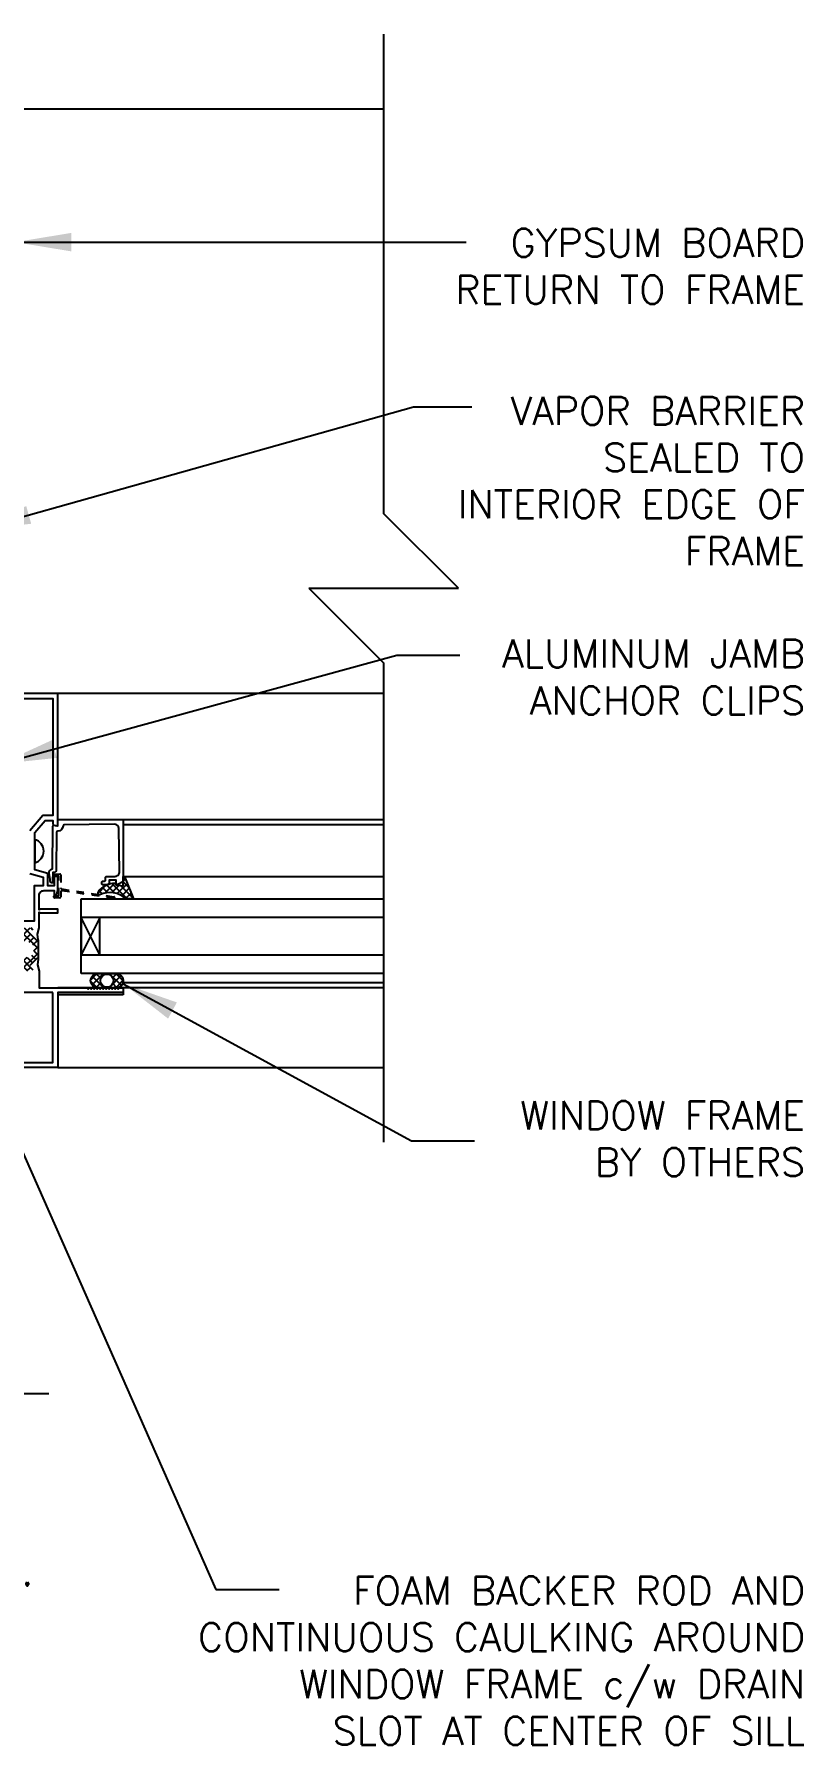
# Model space of a CAD drawing. Header units: inches. Extents: x 2883.8 to 2914.4, y 405.8 to 448.2.
# Drawn here: x 2902.37 to 2912.66, y 423.63 to 446.51 of the extents above; entities that cross this region are included whole.
import ezdxf

# ---------------------------------------------------------------- set-up
doc = ezdxf.new("R2010")
doc.units = ezdxf.units.IN
doc.header["$LTSCALE"] = 0.5
doc.header["$MEASUREMENT"] = 0
doc.linetypes.add('HIDDEN2', pattern=[0.1875, 0.125, -0.0625])
doc.layers.get('Defpoints').update_dxf_attribs({"linetype": 'CONTINUOUS'})
for name, color, linetype in [('HATCH', 12, 'CONTINUOUS'), ('LINE18', 9, 'CONTINUOUS'), ('line25', 2, 'CONTINUOUS'), ('LINE9', 9, 'CONTINUOUS'), ('TEXT', 4, 'CONTINUOUS')]:
    doc.layers.add(name, color=color, linetype=linetype)
doc.styles.add('DIM', font='romans.shx', dxfattribs={"width": 0.7})
doc.styles.get("Standard").update_dxf_attribs({"font": 'romans.shx'})
doc.dimstyles.new('ext_12', dxfattribs={"dimscale": 12, "dimtxt": 0.09375, "dimasz": 0.09375, "dimexe": 0.09375, "dimexo": 0.0625, "dimgap": 0.0625, "dimtad": 1, "dimdec": 1, "dimzin": 3, "dimdsep": 46, "dimlunit": 4, "dimtxsty": 'DIM', "dimcen": 0.09, "dimdle": 0.09375, "dimclrt": 4, "dimadec": 0, "dimazin": 0, "dimtfac": 1, "dimtdec": 1, "dimtmove": 2, "dimatfit": 3, "dimfxl": 0, "dimfrac": 2, "dimtolj": 1, "dimtzin": 0, "dimarcsym": 0})
doc.dimstyles.new('ext_8', dxfattribs={"dimscale": 8, "dimtxt": 0.09375, "dimasz": 0.09375, "dimexe": 0.09375, "dimexo": 0.0625, "dimgap": 0.0625, "dimtad": 1, "dimdec": 6, "dimzin": 3, "dimdsep": 46, "dimlunit": 4, "dimtxsty": 'DIM', "dimcen": 0.09, "dimdle": 0.09375, "dimclrt": 4, "dimadec": 0, "dimazin": 0, "dimtfac": 1, "dimtdec": 6, "dimtmove": 2, "dimatfit": 3, "dimfxl": 0, "dimfrac": 2, "dimtolj": 1, "dimtzin": 0, "dimarcsym": 0})

# ---------------------------------------------------------------- blocks, each defined once
blk = doc.blocks.new('*D9')
at = {"layer": 'Defpoints', "color": 0}
for p in [(2900.062, 439.759), (2901.562, 436.132), (2901.562, 428.329)]:
    blk.add_point(p, dxfattribs=at)
at = {"layer": 'TEXT', "color": 0, "lineweight": -2}
for p, q in [((2900.062, 439.259), (2900.062, 427.579)), ((2901.562, 435.632), (2901.562, 427.579)), ((2899.562, 428.329), (2899.062, 428.329)), ((2900.062, 428.329), (2901.562, 428.329)), ((2902.062, 428.329), (2902.562, 428.329))]:
    blk.add_line(p, q, dxfattribs=at)
at = {"layer": 'TEXT', "color": 0}
for points in [[(2899.562, 428.412), (2899.562, 428.245), (2900.062, 428.329)], [(2902.062, 428.412), (2902.062, 428.245), (2901.562, 428.329)]]:
    blk.add_solid(points, dxfattribs=at)
at = {"layer": 'TEXT', "color": 4, "insert": (2900.791, 426.012), "char_height": 0.5, "attachment_point": 5, "style": 'DIM'}
blk.add_mtext('\\A1;1 1/2" \\P (38mm)MIN. \\PCOVER', dxfattribs=at)

msp = doc.modelspace()

# ---------------------------------------------------------------- hatches: boundary and pattern name
at = {"layer": 'HATCH'}
h = msp.add_hatch(dxfattribs=at)
h.set_pattern_fill('ANSI37', color=256, scale=0.5, angle=90, style=0)
h.set_pattern_definition([(135, (3423.67642, -2286.6965), (-0.0441941738, -0.0441941738), []), (225, (3423.67642, -2286.6965), (0.0441941738, -0.0441941738), [])])
h.paths.add_polyline_path([(2903.2178516, 433.9465756), (2903.4647818, 433.9465756, -0.9731191936), (2903.4699578, 433.7566469), (2903.2179048, 433.7565059, -1.0002797932)])
h.paths.add_polyline_path([(2903.3413167, 433.7640058, 1), (2903.3413167, 433.9390756, 1)], flags=16)
h.paths.add_polyline_path([(2903.5592841, 435.1174053), (2903.5592841, 435.2422992, -0.3927408575), (2903.5850059, 435.2228346), (2903.6959836, 434.9465756), (2903.5914137, 434.9465756, 0.3145636001), (2903.2481354, 435.0004484), (2903.2216232, 435.0044839), (2903.2216232, 435.0309531, -0.1494430698), (2903.340687, 435.1334384), (2903.3412841, 435.1334384, 0.1929134894), (2903.3620015, 435.1417407, -0.0892264714), (2903.4560545, 435.1560392), (2903.4593837, 435.1371585, 0.3152987889), (2903.4619794, 435.1345627)])
h.paths.add_polyline_path([(2902.180428, 434.4796634, 0.7725978076), (2902.1657476, 434.5047062, -0.343148792), (2902.1543716, 434.5093304), (2902.1450366, 434.525499, -0.1316524976), (2902.1439648, 434.529499), (2902.1439648, 434.5483554, -0.4142135624), (2902.1519648, 434.5563554), (2902.3409648, 434.5563554, -0.4142135624), (2902.3489648, 434.5483554), (2902.3489648, 434.529499, -0.1316524976), (2902.3478931, 434.525499), (2902.3385581, 434.5093304, -0.343148792), (2902.3271821, 434.5047062, 0.7725978076), (2902.3125017, 434.4796634), (2902.4199045, 434.3722607), (2902.4199045, 434.165751), (2902.3125017, 434.0583483, 0.7725978076), (2902.3271821, 434.0333054, -0.343148792), (2902.3385581, 434.0286813), (2902.3478931, 434.0125127, -0.1316524976), (2902.3489648, 434.0085127), (2902.3489648, 433.9896563, -0.4142135624), (2902.3409648, 433.9816563), (2902.1519648, 433.9816563, -0.4142135624), (2902.1439648, 433.9896563), (2902.1439648, 434.0085127, -0.1316524976), (2902.1450366, 434.0125127), (2902.1543716, 434.0286813, -0.343148792), (2902.1657476, 434.0333054, 0.7725978076), (2902.180428, 434.0583483), (2902.0730252, 434.165751), (2902.0730252, 434.3722607)])
h.paths.add_polyline_path([(2902.3614648, 434.2966671), (2902.3614648, 434.241495, -0.3238484293), (2902.320227, 434.1845039, -0.3265016201), (2902.1727027, 434.1845039, -0.3238484398), (2902.1314648, 434.241495), (2902.1314648, 434.2966671, -0.3238484345), (2902.1727027, 434.3536582, -0.3265016201), (2902.320227, 434.3536582, -0.3238484345)], flags=16)

# ---------------------------------------------------------------- linework, layer by layer
for p, q in [((2907.0369751, 437.6915058), (2902.6838167, 437.6915058)), ((2903.5592841, 436.0055015), (2907.0403743, 436.0055015)), ((2903.5592841, 435.2424192), (2907.0403743, 435.2424192)), ((2902.4199045, 434.3964028), (2902.4199045, 434.1416089)), ((2907.0369751, 433.7565058), (2902.6838167, 433.7565058)), ((2907.0369751, 433.8215058), (2903.5549457, 433.8215058))]:
    msp.add_line(p, q, dxfattribs=at)
at = {"layer": 'HATCH', "flags": 128}
for points in [[(2903.558955, 435.9414845), (2907.0403743, 435.9414845)], [(2902.6839648, 432.6915058), (2907.0403743, 432.6915058)]]:
    msp.add_lwpolyline(points, dxfattribs=at)
at = {"layer": 'HATCH'}
for points in [[(2903.5592841, 435.1174053), (2903.5592841, 435.2424192), (2903.5616659, 435.2424192, -0.3639702343), (2903.5850059, 435.2228346), (2903.6959836, 434.9465756), (2903.5914137, 434.9465756, 0.3145636001), (2903.2481354, 435.0004484), (2903.2216232, 435.0044839), (2903.2216232, 435.0309531, -0.264551898), (2903.4560545, 435.1560392), (2903.4593837, 435.1371585, 0.3152987889), (2903.4619794, 435.1345627)], [(2903.4699578, 433.7566469), (2903.2178516, 433.7565058, -1), (2903.2178516, 433.9465756), (2903.4647818, 433.9465756, -0.9731191936)]]:
    msp.add_lwpolyline(points, format="xyb", close=True, dxfattribs=at)
msp.add_circle((2903.3413167, 433.8515407), 0.0875349, dxfattribs=at)
at = {"layer": 'LINE18'}
for p, q in [((2902.9978167, 434.9465756), (2907.0403743, 434.9465756)), ((2902.9978167, 433.9465756), (2902.9978167, 434.9465756)), ((2907.0369751, 433.9465756), (2902.9978167, 433.9465756)), ((2903.5588167, 433.7565058), (2903.5588167, 433.6627558)), ((2903.5588167, 433.6627558), (2902.6838167, 433.6627558)), ((2902.6838167, 433.6627558), (2902.6838167, 432.7065058))]:
    msp.add_line(p, q, dxfattribs=at)
for points in [[(2902.3125017, 434.4796634), (2902.4028334, 434.3893317, 0.7132930679), (2902.4198299, 434.3976215), (2902.4103954, 434.4744597), (2902.433113, 434.559243, 0.0655434628), (2902.4339648, 434.5657135), (2902.4339648, 434.7675258), (2902.4512854, 434.7575258), (2902.6838167, 434.7575258), (2902.6838167, 434.8075258), (2902.4512854, 434.8075258), (2902.4339648, 434.7975258), (2902.4339648, 434.993539, -0.4142135624), (2902.4959648, 435.055539), (2902.6338167, 435.055539), (2902.6338167, 434.993539), (2902.6419719, 434.993539, 0.3255049611), (2902.6705231, 435.0143289), (2902.6838167, 435.055539), (2902.6838167, 435.2281299, 0.4142135624), (2902.6688167, 435.2431299), (2902.6488167, 435.2431299, 0.4142135624), (2902.6338167, 435.2281299), (2902.6338167, 435.120539), (2902.5513546, 435.120539), (2902.5513546, 435.2850747), (2902.3756073, 435.332166), (2902.3756073, 435.832166), (2902.5163546, 435.9932021), (2902.6188167, 435.9932021), (2902.6188167, 435.9410544, 0.3639702343), (2902.6270802, 435.9312063), (2902.6720802, 435.9232716, 0.4663076582), (2902.6838167, 435.9331196), (2902.6838167, 437.6915058), (2902.0588167, 437.6915058)], [(2902.3106073, 435.2822897), (2902.4863546, 435.2351984), (2902.4863546, 435.120539), (2902.3689648, 435.120539), (2902.3689648, 434.6465058), (2902.1169648, 434.6465058, 0.4142135624)], [(2902.3125017, 434.0583483), (2902.4028334, 434.1486799, -0.7132930679), (2902.4198299, 434.1403902), (2902.4103954, 434.063552), (2902.433113, 433.9787687, -0.0655434628), (2902.4339648, 433.9722982), (2902.4339648, 433.7565058), (2903.0689648, 433.7565058), (2903.0889648, 433.7365058), (2903.1089648, 433.7565058), (2903.1289648, 433.7365058), (2903.1489648, 433.7565058), (2903.1689648, 433.7365058), (2903.1889648, 433.7565058), (2903.2089648, 433.7365058), (2903.2289648, 433.7565058), (2903.2489648, 433.7365058), (2903.2689648, 433.7565058), (2903.2889648, 433.7365058), (2903.3089648, 433.7565058), (2903.3289648, 433.7365058), (2903.3489648, 433.7565058), (2903.3689648, 433.7365058), (2903.3889648, 433.7565058), (2903.4089648, 433.7365058), (2903.4289648, 433.7565058), (2903.4489648, 433.7365058), (2903.4689648, 433.7565058), (2903.4889648, 433.7365058), (2903.5089648, 433.7565058), (2903.5589648, 433.7565058), (2903.5589648, 433.6915058), (2902.6839648, 433.6915058), (2902.6839648, 432.6915058), (2902.0589648, 432.6915058)]]:
    msp.add_lwpolyline(points, format="xyb", dxfattribs=at)
msp.add_lwpolyline([(2902.1088167, 437.6265058), (2902.6188167, 437.6265058), (2902.6188167, 436.0582021), (2902.4846414, 436.0582021), (2902.3106073, 435.8545378)], dxfattribs=at)
msp.add_lwpolyline([(2903.3062841, 435.1834384, 0.4142135624), (2903.3212841, 435.1984384), (2903.3212841, 435.2304384, -0.4142135624), (2903.3362841, 435.2454384), (2903.4463922, 435.2454384, 0.4184033046), (2903.5083858, 435.3083239), (2903.5001403, 435.8855651, 0.4139326425), (2903.439347, 435.9447028), (2902.7686137, 435.9357653, 0.4077932646), (2902.7538141, 435.9208963, -0.4138755074), (2902.6832923, 435.8515034, 0.4122343511), (2902.6681815, 435.8367176), (2902.6607964, 435.3186287, -0.3394542589), (2902.6494733, 435.3042997), (2902.6154738, 435.2957071), (2902.6139417, 435.1882262), (2902.6189412, 435.188155, -1), (2902.6185136, 435.158158), (2902.6123796, 435.1582455, -0.3727193515), (2902.5830583, 435.1843693), (2902.5804493, 435.2044086), (2902.5692915, 435.290111, -0.380036171), (2902.6066218, 435.345042), (2902.6111842, 435.3461951), (2902.6192856, 435.9145354, -0.4577045203), (2902.6366802, 435.929129), (2902.6838167, 435.9215015), (2902.6838167, 436.0055015), (2903.5592841, 436.0055015), (2903.5592841, 435.1853696, -0.2679491924), (2903.5517841, 435.1723792), (2903.4877841, 435.1354288, -0.5773502692), (2903.4652841, 435.1484192), (2903.4652841, 435.1954384), (2903.3712841, 435.1954384), (2903.3712841, 435.1634384, -0.4142135624), (2903.3412841, 435.1334384), (2903.2872841, 435.1334384, -0.4142135624), (2903.2722841, 435.1484384), (2903.2722841, 435.1684384, -0.4142135624), (2903.2872841, 435.1834384)], format="xyb", close=True, dxfattribs=at)
at = {"layer": 'LINE18', "linetype": 'HIDDEN2'}
msp.add_lwpolyline([(2902.6988167, 434.9908299), (2902.6988167, 435.2458299, 0.4142135624), (2902.6938167, 435.2508299), (2902.6388167, 435.2508299, -1), (2902.6388167, 435.2758299), (2902.7113167, 435.2758299, -0.4142135624), (2902.7238167, 435.2633299), (2902.7238167, 435.0909975, 0.3706321427), (2902.7344357, 435.0786399), (2903.4370174, 434.9716982, -0.9950963694), (2903.4342689, 434.9539095), (2902.7380608, 435.0520102, 0.4558347386), (2902.7238167, 435.0396325), (2902.7238167, 434.9733299, -0.4142135624), (2902.7113167, 434.9608299), (2902.6388167, 434.9608299, -1), (2902.6388167, 434.9858299), (2902.6938167, 434.9858299, 0.4142135624)], format="xyb", close=True, dxfattribs=at)
at = {"layer": 'LINE18'}
for points in [[(2902.9978167, 434.1965756), (2903.2478167, 434.1965756), (2903.2478167, 434.6965756), (2902.9978167, 434.6965756)], [(2902.6189648, 433.6915058), (2902.1239648, 433.6915058), (2902.1239648, 432.7565058), (2902.6189648, 432.7565058)]]:
    msp.add_lwpolyline(points, close=True, dxfattribs=at)
at = {"layer": 'line25', "color": 12}
for p, q in [((2902.1134249, 445.5069136), (2907.0403743, 445.5069136)), ((2907.0403743, 434.6965756), (2902.9978167, 434.6965756)), ((2903.2478167, 434.1965756), (2902.9978167, 434.6965756)), ((2903.2478167, 434.6965756), (2902.9978167, 434.1965756)), ((2902.9978167, 434.1965756), (2907.0369751, 434.1965756))]:
    msp.add_line(p, q, dxfattribs=at)
at = {"layer": 'LINE9'}
for p, q in [((2907.0403743, 446.5069136), (2907.0403743, 440.0999213)), ((2908.0410858, 439.0992097), (2907.0403743, 440.0999213)), ((2906.0410858, 439.0992097), (2908.0410858, 439.0992097)), ((2906.0410858, 439.0992097), (2907.0403743, 438.0999213)), ((2907.0403743, 438.0999213), (2907.0403743, 431.6915058)), ((2902.3756073, 435.736666), (2902.3756073, 435.427666))]:
    msp.add_line(p, q, dxfattribs=at)
msp.add_arc((2902.3361479, 435.582166), 0.1594594, 284.32709493, 75.67290507, dxfattribs=at)

# ---------------------------------------------------------------- texts
at = {"layer": 'TEXT', "attachment_point": 3}
for s, insert, char_height, width in [('GYPSUM BOARD RETURN TO FRAME', (2912.6744766, 443.903424), 0.375, 5.518937218), ('VAPOR BARRIER SEALED TO INTERIOR EDGE OF FRAME', (2912.6744766, 441.6594615), 0.375, 5.381265663), ('ALUMINUM JAMB ANCHOR CLIPS', (2912.6744766, 438.411983), 0.375, 4.597189195), (' {\\H0.52083x;WINDOW FRAME BY OTHERS}', (2912.6744766, 432.2378114), 0.72, 4.955387761), ('{\\H0.52083x;FOAM BACKER ROD AND CONTINUOUS CAULKING AROUND WINDOW FRAME c/w DRAIN SLOT AT CENTER OF SILL} ', (2912.6744766, 425.8840962), 0.72, 8.856734553)]:
    msp.add_mtext(s, dxfattribs=dict(at, insert=insert, char_height=char_height, width=width))

# ---------------------------------------------------------------- dimensions: what is measured, and where the dimension line sits
at = {"layer": 'TEXT'}
dim = msp.add_linear_dim(base=(2901.562364, 428.3286745), p1=(2900.062364, 439.7588442), p2=(2901.562364, 436.1315058), text='<> \\P (38mm)MIN. \\PCOVER', dimstyle='ext_8', override={"dimtxt": 0.0625, "dimasz": 0.0625}, dxfattribs=at)
dim.commit()
dim.dimension.update_dxf_attribs({"geometry": '*D9', "text_midpoint": (2900.7908107, 426.0117751), "dimtype": 160})

# ---------------------------------------------------------------- leaders
for points in [[(2902.1134249, 443.7265084), (2907.298914, 443.7265084), (2908.1422984, 443.7265084)], [(2901.5728285, 439.8764462), (2907.4386906, 441.5236605), (2908.2178258, 441.5236605)], [(2901.9148838, 436.7502613), (2907.2154054, 438.2049898), (2908.0587898, 438.2049898)], [(2903.5588167, 433.8109269), (2907.4122897, 431.7110586), (2908.2556741, 431.7110586)], [(2901.7364102, 432.636309), (2904.7991799, 425.7101329), (2905.6425643, 425.7101329)]]:
    msp.add_leader(points, dimstyle='ext_12', override={"dimasz": 0.0625, "dimgap": 0.0625, "dimtad": 0}, dxfattribs=at)

doc.saveas('drawing.dxf')
